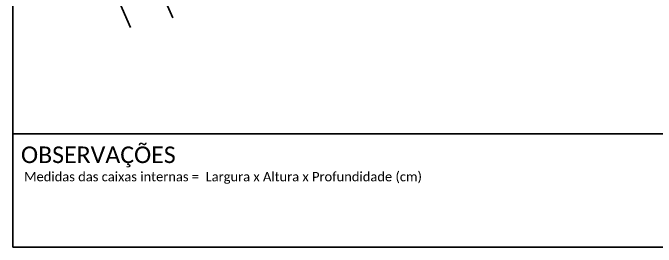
# Model space of a CAD drawing. Extents: x -89 to 749, y 705 to 1299.
# Drawn here: x -89.3 to 187.3, y 705 to 805.8 of the extents above; entities that cross this region are included whole.
import ezdxf

# ---------------------------------------------------------------- set-up
doc = ezdxf.new("R2010")
doc.units = 0
doc.layers.add('MUB', color=252, linetype='Continuous')
doc.styles.add('WMF-Calibri0', font='calibri.ttf')

msp = doc.modelspace()

# ---------------------------------------------------------------- linework, layer by layer
msp.add_lwpolyline([(-89.32, 705.02), (749.25, 705.02), (749.25, 1299.02), (-89.32, 1299.02), (-89.32, 705.02)])
at = {"color": 7}
msp.add_lwpolyline([(-89.24, 753.78), (237.71, 753.78)], dxfattribs=at)
at = {"layer": 'MUB', "color": 4}
for points in [[(-38.69, 799.49), (-69.49, 870.03), (168.82, 970.76)], [(-20.5, 803.65), (-43.52, 855.53), (-42.49, 857.38), (-40.49, 858.64), (110.66, 924.75), (115.03, 924.62), (117.53, 923.04), (120.05, 920.03), (142.1, 868.42)]]:
    msp.add_lwpolyline(points, dxfattribs=at)

# ---------------------------------------------------------------- texts
at = {"color": 7, "style": 'WMF-Calibri0'}
msp.add_text('OBSERVAÇÕES', height=7.1308, dxfattribs=at).set_placement((-85.83, 741.17))
at = {"color": 7, "insert": (-84.48, 737.33), "char_height": 4, "width": 658.8434, "attachment_point": 1, "style": 'WMF-Calibri0'}
msp.add_mtext('Medidas das caixas internas =  Largura x Altura x Profundidade (cm)', dxfattribs=at)

doc.saveas('drawing.dxf')
